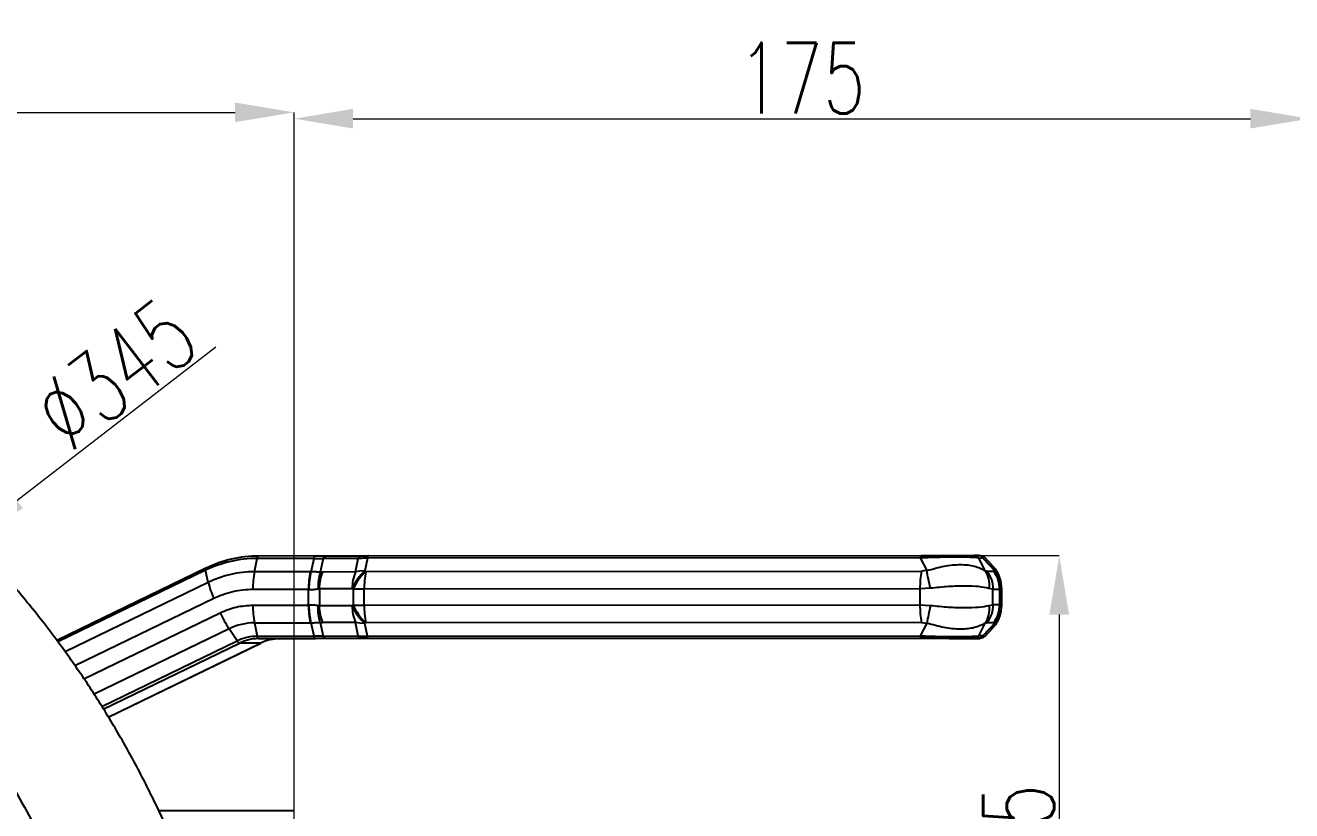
# Model space of a CAD drawing. Header units: millimetres. Extents: x 2379 to 4059, y 879 to 2067.
# Drawn here: x 3220.6 to 3435.1, y 1305.6 to 1438.7 of the extents above; entities that cross this region are included whole.
import ezdxf

# ---------------------------------------------------------------- set-up
doc = ezdxf.new("R2010")
doc.units = ezdxf.units.MM
doc.layers.add('AM_5', color=3, linetype='Continuous', lineweight=25)
doc.styles.add('SLDTEXTSTYLE1', font='txt.shx', dxfattribs={"width": 0.7, "bigfont": 'gbcbig.shx'})
doc.dimstyles.new('SLDDIMSTYLE12$0', dxfattribs={"dimtxt": 12, "dimasz": 10, "dimexe": 0, "dimexo": 0.0625, "dimgap": 0.875, "dimtad": 1, "dimdec": 1, "dimlfac": 1.8, "dimrnd": 1e-09, "dimzin": 12, "dimdsep": 46, "dimtxsty": 'SLDTEXTSTYLE1', "dimcen": 0.09, "dimdle": 8.16, "dimclrd": 3, "dimclre": 3, "dimadec": 0, "dimazin": 3, "dimtfac": 1, "dimtdec": 1, "dimtofl": 0, "dimtmove": 0, "dimatfit": 3, "dimfxl": 0, "dimfrac": 2, "dimtolj": 1, "dimlwd": 5, "dimlwe": 5, "dimarcsym": 0})
doc.dimstyles.new('SLDDIMSTYLE12$3', dxfattribs={"dimtxt": 12, "dimasz": 10, "dimexe": 0, "dimexo": 0.0625, "dimgap": 0.875, "dimtad": 1, "dimdec": 1, "dimlfac": 1.8, "dimrnd": 1e-09, "dimzin": 12, "dimdsep": 46, "dimtxsty": 'SLDTEXTSTYLE1', "dimcen": 0.09, "dimdle": 8.16, "dimclrd": 3, "dimclre": 3, "dimadec": 0, "dimazin": 3, "dimtfac": 1, "dimtdec": 1, "dimtofl": 0, "dimtmove": 0, "dimatfit": 3, "dimfxl": 0, "dimfrac": 2, "dimtolj": 1, "dimlwd": 5, "dimlwe": 5, "dimarcsym": 0})

# ---------------------------------------------------------------- blocks, each defined once
blk = doc.blocks.new('*D35')
at = {"layer": 'AM_5', "color": 3, "lineweight": 5, "transparency": 16777216}
blk.add_line((3089.01, 1371.54), (3089.01, 1423.9), dxfattribs=at)
at = {"layer": 'AM_5', "color": 3, "linetype": 'Continuous', "lineweight": 5, "transparency": 16777216}
for p, q in [((3099.01, 1423.9), (3256.08, 1423.9)), ((3266.08, 1305.64), (3266.08, 1423.9))]:
    blk.add_line(p, q, dxfattribs=at)
at = {"layer": 'AM_5', "color": 3, "transparency": 16777216}
for points in [[(3099.01, 1425.57), (3099.01, 1422.24), (3089.01, 1423.9)], [(3256.08, 1425.57), (3256.08, 1422.24), (3266.08, 1423.9)]]:
    blk.add_solid(points, dxfattribs=at)
at = {"layer": 'Defpoints', "color": 0, "transparency": 16777216}
for p in [(3266.08, 1423.9), (3089.01, 1371.48), (3266.08, 1305.58)]:
    blk.add_point(p, dxfattribs=at)
at = {"layer": 'AM_5', "color": 0, "transparency": 16777216, "insert": (3177.54, 1430.78), "char_height": 12, "attachment_point": 5, "style": 'SLDTEXTSTYLE1'}
blk.add_mtext('\\A1;178', dxfattribs=at)
blk = doc.blocks.new('*D28')
at = {"layer": 'AM_5', "color": 3, "lineweight": 5, "transparency": 16777216}
blk.add_line((3266.08, 1303.08), (3266.08, 1422.83), dxfattribs=at)
at = {"layer": 'AM_5', "color": 3, "linetype": 'Continuous', "lineweight": 5, "transparency": 16777216}
for p, q in [((3276.08, 1422.83), (3428.08, 1422.83)), ((3438.08, 1225.93), (3438.08, 1422.83))]:
    blk.add_line(p, q, dxfattribs=at)
at = {"layer": 'AM_5', "color": 3, "transparency": 16777216}
for points in [[(3276.08, 1424.5), (3276.08, 1421.17), (3266.08, 1422.83)], [(3428.08, 1424.5), (3428.08, 1421.17), (3438.08, 1422.83)]]:
    blk.add_solid(points, dxfattribs=at)
at = {"layer": 'Defpoints', "color": 0, "transparency": 16777216}
for p in [(3438.08, 1422.83), (3266.08, 1303.02), (3438.08, 1225.87)]:
    blk.add_point(p, dxfattribs=at)
at = {"layer": 'AM_5', "color": 0, "transparency": 16777216, "insert": (3352.08, 1429.71), "char_height": 12, "attachment_point": 5, "style": 'SLDTEXTSTYLE1'}
blk.add_mtext('\\A1;175', dxfattribs=at)
blk = doc.blocks.new('*D43')
at = {"layer": 'AM_5', "color": 3, "lineweight": 5, "transparency": 16777216}
blk.add_line((3381.35, 1348.79), (3395.7, 1348.79), dxfattribs=at)
at = {"layer": 'AM_5', "color": 3, "linetype": 'Continuous', "lineweight": 5, "transparency": 16777216}
for p, q in [((3395.7, 1338.79), (3395.7, 1241.34)), ((3135.75, 1231.34), (3395.7, 1231.34))]:
    blk.add_line(p, q, dxfattribs=at)
at = {"layer": 'AM_5', "color": 3, "transparency": 16777216}
for points in [[(3394.03, 1338.79), (3397.37, 1338.79), (3395.7, 1348.79)], [(3394.03, 1241.34), (3397.37, 1241.34), (3395.7, 1231.34)]]:
    blk.add_solid(points, dxfattribs=at)
at = {"layer": 'Defpoints', "color": 0, "transparency": 16777216}
for p in [(3381.29, 1348.79), (3135.69, 1231.34), (3395.7, 1231.34)]:
    blk.add_point(p, dxfattribs=at)
at = {"layer": 'AM_5', "color": 0, "transparency": 16777216, "insert": (3388.82, 1299.3), "char_height": 12, "attachment_point": 5, "rotation": 90, "style": 'SLDTEXTSTYLE1'}
blk.add_mtext('\\A1;115', dxfattribs=at)
blk = doc.blocks.new('*D31')
at = {"layer": 'AM_5', "color": 3, "linetype": 'Continuous', "lineweight": 5, "transparency": 16777216}
blk.add_line((3252.82, 1384.1), (3219.14, 1358.1), dxfattribs=at)
at = {"layer": 'AM_5', "color": 3, "lineweight": 5, "transparency": 16777216}
for p, q in [((3151.76, 1306.16), (3151.94, 1306.16)), ((3151.85, 1306.07), (3151.85, 1306.25))]:
    blk.add_line(p, q, dxfattribs=at)
at = {"layer": 'AM_5', "color": 3, "transparency": 16777216}
blk.add_solid([(3218.12, 1359.42), (3220.16, 1356.78), (3211.22, 1351.99)], dxfattribs=at)
at = {"layer": 'Defpoints', "color": 0, "transparency": 16777216}
for p in [(3211.22, 1351.99), (3092.48, 1260.33)]:
    blk.add_point(p, dxfattribs=at)
at = {"layer": 'AM_5', "color": 0, "transparency": 16777216, "insert": (3235.74, 1379.59), "char_height": 12, "attachment_point": 5, "rotation": 37.6642, "style": 'SLDTEXTSTYLE1'}
blk.add_mtext('\\A1;%%C345', dxfattribs=at)

msp = doc.modelspace()

# ---------------------------------------------------------------- linework, layer by layer
at = {"color": 7, "linetype": 'Continuous', "lineweight": 25}
for p, q in [((3259.382, 1346.062), (3259.851, 1348.325)), ((3269.462, 1348.331), (3259.851, 1348.325)), ((3269.683, 1348.73), (3260.071, 1348.724)), ((3268.993, 1346.065), (3269.462, 1348.331)), ((3270.995, 1348.297), (3270.517, 1345.989)), ((3276.959, 1348.308), (3270.995, 1348.297)), ((3271.375, 1348.703), (3271.531, 1348.732)), ((3271.531, 1348.732), (3277.495, 1348.743)), ((3276.486, 1346.023), (3276.959, 1348.308)), ((3278.506, 1348.346), (3278.063, 1346.205)), ((3372.161, 1348.403), (3278.506, 1348.346)), ((3278.727, 1348.744), (3372.381, 1348.801)), ((3372.161, 1348.403), (3373.268, 1346.253)), ((3382.003, 1348.786), (3381.287, 1348.791)), ((3383.163, 1346.242), (3382.056, 1348.391)), ((3382.056, 1348.391), (3382.772, 1348.386)), ((3382.926, 1348.442), (3382.772, 1348.386)), ((3382.772, 1348.386), (3384.771, 1346.23)), ((3382.962, 1348.454), (3382.926, 1348.442)), ((3384.555, 1346.871), (3383.032, 1348.515)), ((3251.122, 1346.66), (3225.863, 1334.422)), ((3251.094, 1346.305), (3226.051, 1334.172)), ((3251.545, 1344.254), (3251.094, 1346.305)), ((3268.799, 1346.068), (3259.382, 1346.062)), ((3268.799, 1346.068), (3268.993, 1346.065)), ((3270.955, 1346.013), (3270.517, 1345.989)), ((3276.486, 1346.023), (3270.955, 1346.013)), ((3277.245, 1346.159), (3276.486, 1346.023)), ((3278.063, 1346.205), (3277.245, 1346.159)), ((3278.232, 1346.083), (3278.063, 1346.205)), ((3278.232, 1346.083), (3372.364, 1346.14)), ((3373.268, 1346.253), (3372.364, 1346.14)), ((3383.497, 1346.127), (3383.163, 1346.242)), ((3384.6, 1346.119), (3383.497, 1346.127)), ((3384.466, 1346.879), (3384.495, 1346.818)), ((3384.495, 1346.818), (3384.771, 1346.23)), ((3384.771, 1346.23), (3384.6, 1346.119)), ((3251.545, 1344.254), (3227.301, 1332.508)), ((3268.524, 1343.07), (3259.107, 1343.064)), ((3268.524, 1340.403), (3268.524, 1343.07)), ((3268.524, 1343.07), (3268.621, 1343.067)), ((3270.171, 1343.171), (3270.39, 1343.195)), ((3270.39, 1343.195), (3275.921, 1343.205)), ((3270.39, 1343.195), (3270.39, 1340.283)), ((3275.921, 1343.205), (3276.09, 1343.083)), ((3276.969, 1343.084), (3276.09, 1343.083)), ((3276.09, 1343.083), (3276.09, 1340.416)), ((3277.956, 1343.085), (3276.969, 1343.084)), ((3372.088, 1343.143), (3277.956, 1343.085)), ((3277.956, 1340.418), (3277.956, 1343.085)), ((3373.896, 1343.256), (3372.088, 1343.143)), ((3372.088, 1343.143), (3372.089, 1340.476)), ((3384.458, 1343.128), (3383.791, 1343.244)), ((3384.458, 1340.461), (3384.458, 1343.128)), ((3384.458, 1343.128), (3385.561, 1343.12)), ((3385.903, 1343.228), (3385.561, 1343.12)), ((3385.561, 1343.12), (3385.561, 1340.453)), ((3385.795, 1343.399), (3385.849, 1343.315)), ((3385.948, 1340.246), (3385.948, 1343.315)), ((3252.485, 1341.537), (3228.945, 1330.132)), ((3230.456, 1327.923), (3253.566, 1339.119)), ((3259.107, 1340.398), (3268.524, 1340.403)), ((3268.621, 1340.406), (3268.524, 1340.403)), ((3270.39, 1340.283), (3270.171, 1340.306)), ((3275.921, 1340.293), (3270.39, 1340.283)), ((3276.09, 1340.416), (3275.921, 1340.293)), ((3276.09, 1340.416), (3276.969, 1340.417)), ((3276.969, 1340.417), (3277.956, 1340.418)), ((3277.956, 1340.418), (3372.089, 1340.476)), ((3372.089, 1340.476), (3373.896, 1340.364)), ((3383.791, 1340.352), (3384.458, 1340.461)), ((3385.561, 1340.453), (3384.458, 1340.461)), ((3385.561, 1340.453), (3385.903, 1340.336)), ((3385.849, 1340.246), (3385.796, 1340.159)), ((3259.382, 1337.396), (3268.799, 1337.401)), ((3259.382, 1337.396), (3259.851, 1335.125)), ((3268.799, 1337.401), (3268.993, 1337.404)), ((3269.462, 1335.131), (3268.993, 1337.404)), ((3270.517, 1337.485), (3270.955, 1337.462)), ((3270.517, 1337.485), (3270.995, 1335.169)), ((3276.486, 1337.472), (3270.955, 1337.462)), ((3277.245, 1337.338), (3276.486, 1337.472)), ((3276.959, 1335.18), (3276.486, 1337.472)), ((3278.063, 1337.293), (3277.245, 1337.338)), ((3278.063, 1337.293), (3278.232, 1337.416)), ((3278.506, 1335.146), (3278.063, 1337.293)), ((3372.365, 1337.474), (3278.232, 1337.416)), ((3373.268, 1337.361), (3372.161, 1335.203)), ((3372.365, 1337.474), (3373.268, 1337.361)), ((3382.056, 1335.191), (3383.163, 1337.35)), ((3384.771, 1337.338), (3382.772, 1335.186)), ((3383.034, 1335.048), (3384.55, 1336.681)), ((3383.163, 1337.35), (3383.497, 1337.461)), ((3383.497, 1337.461), (3384.6, 1337.452)), ((3384.491, 1336.732), (3384.465, 1336.675)), ((3384.771, 1337.338), (3384.491, 1336.732)), ((3384.6, 1337.452), (3384.771, 1337.338)), ((3255.058, 1336.398), (3232.194, 1325.321)), ((3233.498, 1323.222), (3256.446, 1334.34)), ((3256.446, 1334.34), (3255.058, 1336.398)), ((3259.851, 1335.125), (3269.462, 1335.131)), ((3260.071, 1334.724), (3269.683, 1334.73)), ((3260.071, 1334.724), (3263.655, 1334.697)), ((3377.067, 1334.767), (3263.655, 1334.697)), ((3270.995, 1335.169), (3276.959, 1335.18)), ((3277.495, 1334.743), (3271.531, 1334.732)), ((3278.506, 1335.146), (3372.161, 1335.203)), ((3372.381, 1334.802), (3278.727, 1334.744)), ((3382.003, 1334.786), (3381.287, 1334.791)), ((3382.772, 1335.186), (3382.056, 1335.191)), ((3382.772, 1335.186), (3383.028, 1335.081)), ((3233.76, 1322.8), (3256.828, 1333.976)), ((3234.601, 1321.445), (3260.411, 1333.949)), ((3234.605, 1321.438), (3260.442, 1333.955)), ((3260.411, 1333.949), (3256.828, 1333.976)), ((3266.082, 1305.576), (3243.155, 1305.576))]:
    msp.add_line(p, q, dxfattribs=at)
at = {"color": 7, "linetype": 'Continuous', "lineweight": 25, "flags": 128}
for points in [[(3259.851, 1348.325), (3259.872, 1348.414), (3259.895, 1348.493), (3259.921, 1348.562), (3259.948, 1348.619), (3259.978, 1348.665), (3260.008, 1348.697), (3260.04, 1348.717), (3260.071, 1348.724)], [(3251.094, 1346.305), (3251.079, 1346.385), (3251.07, 1346.457), (3251.068, 1346.519), (3251.072, 1346.571), (3251.083, 1346.613), (3251.1, 1346.642), (3251.122, 1346.66)], [(3251.122, 1346.66), (3251.124, 1346.66), (3251.153, 1346.666)], [(3260.071, 1334.724), (3260.04, 1334.731), (3260.008, 1334.751), (3259.978, 1334.784), (3259.948, 1334.83), (3259.921, 1334.888), (3259.895, 1334.957), (3259.872, 1335.037), (3259.851, 1335.125)], [(3260.442, 1333.955), (3260.441, 1333.955), (3260.411, 1333.949)]]:
    msp.add_lwpolyline(points, dxfattribs=at)
at = {"color": 7, "linetype": 'Continuous', "lineweight": 25}
for centre, radius, start, end in [((3259.877, 1328.223), 20.102, 90.07529, 115.90707), ((3260.098, 1328.249), 20.474, 90.07527, 115.90712), ((3259.406, 1328.07), 17.993, 90.07527, 115.90712), ((3274.303, 1343.179), 15.196, 169.06221, 180.4319), ((3283.719, 1343.185), 15.196, 169.06221, 180.4319), ((3282.938, 1343.264), 7.017, 156.84756, 180.47841), ((3283.947, 1339.737), 8.541, 132.00657, 156.93397), ((3293.152, 1343.199), 15.196, 169.06221, 180.43184), ((3265.768, 1347.656), 14.624, 193.45011, 204.73439), ((3270.421, 1346.589), 18.436, 203.90163, 213.55836), ((3274.365, 1340.285), 15.259, 179.57667, 190.91491), ((3283.782, 1340.291), 15.259, 179.57667, 190.91491), ((3282.958, 1340.236), 7.037, 179.5333, 203.11856), ((3283.972, 1343.78), 8.57, 203.11136, 227.95126), ((3293.215, 1340.305), 15.259, 179.57677, 190.91492), ((3259.395, 1327.469), 9.927, 90.07527, 115.90712), ((3259.861, 1327.308), 7.818, 90.07527, 115.90712), ((3257.121, 1334.666), 0.75, 205.79928, 247.02737), ((3260.081, 1327.279), 7.445, 90.07527, 115.90712), ((3263.664, 1327.252), 7.445, 90.07527, 115.90712)]:
    msp.add_arc(centre, radius, start, end, dxfattribs=at)
for points, knots in [([(3088.65, 1062.611), (3091.21, 1062.636), (3094.79, 1062.67), (3100.06, 1062.949), (3104.524, 1063.284), (3109.84, 1063.85), (3115.409, 1064.623), (3121.223, 1065.633), (3127.194, 1066.889), (3133.27, 1068.4), (3139.408, 1070.171), (3145.573, 1072.205), (3151.737, 1074.504), (3157.873, 1077.07), (3163.962, 1079.9), (3169.981, 1082.994), (3175.914, 1086.348), (3181.743, 1089.961), (3187.453, 1093.826), (3193.028, 1097.94), (3198.456, 1102.298), (3203.721, 1106.892), (3208.813, 1111.716), (3213.717, 1116.764), (3218.424, 1122.027), (3222.922, 1127.497), (3227.2, 1133.165), (3231.249, 1139.022), (3235.059, 1145.059), (3238.62, 1151.265), (3241.926, 1157.629), (3244.966, 1164.142), (3247.735, 1170.791), (3250.226, 1177.566), (3252.431, 1184.453), (3254.346, 1191.442), (3255.965, 1198.52), (3257.282, 1205.673), (3258.295, 1212.89), (3259, 1220.158), (3259.393, 1227.462), (3259.471, 1234.79), (3259.234, 1242.128), (3258.68, 1249.462), (3257.808, 1256.78), (3256.618, 1264.067), (3255.11, 1271.31), (3253.285, 1278.494), (3251.144, 1285.607), (3248.69, 1292.635), (3245.926, 1299.563), (3242.853, 1306.38), (3239.476, 1313.07), (3235.798, 1319.622), (3231.824, 1326.022), (3227.559, 1332.257), (3223.008, 1338.315), (3218.176, 1344.184), (3213.069, 1349.85), (3207.693, 1355.303), (3202.246, 1360.35), (3196.773, 1365.003), (3191.314, 1369.272), (3185.689, 1373.314), (3179.908, 1377.123), (3173.98, 1380.691), (3167.918, 1384.013), (3161.732, 1387.083), (3155.436, 1389.897), (3149.042, 1392.449), (3142.567, 1394.735), (3136.029, 1396.751), (3129.454, 1398.493), (3122.881, 1399.958), (3116.387, 1401.14), (3110.098, 1402.037), (3104.574, 1402.62), (3099.691, 1402.988), (3094.867, 1403.228), (3088.893, 1403.345), (3083.376, 1403.234), (3078.107, 1402.963), (3073.643, 1402.625), (3068.326, 1402.06), (3062.757, 1401.287), (3056.944, 1400.277), (3050.973, 1399.021), (3044.897, 1397.51), (3038.759, 1395.739), (3032.594, 1393.705), (3026.43, 1391.406), (3020.293, 1388.841), (3014.205, 1386.01), (3008.186, 1382.916), (3002.253, 1379.562), (2996.424, 1375.95), (2990.714, 1372.084), (2985.138, 1367.97), (2979.711, 1363.613), (2974.445, 1359.018), (2969.354, 1354.194), (2964.449, 1349.146), (2959.742, 1343.883), (2955.245, 1338.413), (2950.966, 1332.745), (2946.918, 1326.888), (2943.108, 1320.851), (2939.546, 1314.645), (2936.241, 1308.281), (2933.199, 1301.769), (2930.437, 1295.117), (2928.1, 1288.835), (2926.821, 1284.73), (2926.258, 1282.922)], [0, 0, 0, 0, 0.0102074, 0.014274, 0.021037, 0.0280561, 0.0355867, 0.0434511, 0.0515783, 0.0599113, 0.0684099, 0.0770439, 0.085791, 0.0946336, 0.1035582, 0.112554, 0.1216124, 0.1307262, 0.1398897, 0.1490979, 0.1583469, 0.1676331, 0.1769537, 0.1863062, 0.1956884, 0.2050985, 0.2145348, 0.2239961, 0.233481, 0.2429885, 0.2525178, 0.262068, 0.2716385, 0.2812287, 0.2908382, 0.3004664, 0.3101132, 0.3197782, 0.3294613, 0.3391624, 0.3488814, 0.3586183, 0.3683733, 0.3781464, 0.387938, 0.3977483, 0.4075776, 0.4174265, 0.4272956, 0.4371854, 0.4470968, 0.4570307, 0.4669882, 0.4769704, 0.486979, 0.4970156, 0.5070822, 0.5171812, 0.5273154, 0.5374882, 0.5477037, 0.5569145, 0.5661226, 0.5753266, 0.5845258, 0.5937191, 0.6029052, 0.6120821, 0.6212471, 0.6303962, 0.6395236, 0.6486197, 0.6576679, 0.6666375, 0.6754633, 0.6839789, 0.6919633, 0.6976055, 0.7035012, 0.7112199, 0.7214273, 0.7254939, 0.7322569, 0.739276, 0.7468066, 0.754671, 0.7627982, 0.7711312, 0.7796298, 0.7882638, 0.7970109, 0.8058535, 0.8147781, 0.8237739, 0.8328323, 0.8419461, 0.8511096, 0.8603178, 0.8695668, 0.878853, 0.8881736, 0.8975261, 0.9069083, 0.9163184, 0.9257547, 0.935216, 0.9447009, 0.9542084, 0.9637377, 0.9732879, 0.9828584, 0.9924486, 1, 1, 1, 1]), ([(3089.466, 1383.3), (3091.867, 1383.262), (3095.225, 1383.21), (3100.168, 1382.906), (3104.357, 1382.549), (3109.344, 1381.958), (3114.565, 1381.158), (3120.011, 1380.121), (3125.599, 1378.837), (3131.279, 1377.298), (3137.007, 1375.501), (3142.75, 1373.44), (3148.481, 1371.116), (3154.173, 1368.529), (3159.805, 1365.679), (3165.357, 1362.569), (3170.81, 1359.202), (3176.147, 1355.583), (3181.353, 1351.716), (3186.412, 1347.607), (3191.31, 1343.263), (3196.033, 1338.69), (3200.569, 1333.897), (3204.905, 1328.891), (3209.03, 1323.682), (3212.932, 1318.279), (3216.601, 1312.691), (3220.028, 1306.93), (3223.202, 1301.006), (3226.116, 1294.931), (3228.76, 1288.717), (3231.128, 1282.374), (3233.213, 1275.917), (3235.008, 1269.358), (3236.508, 1262.71), (3237.706, 1255.986), (3238.603, 1249.2), (3239.178, 1242.366), (3239.453, 1236.299), (3239.401, 1232.516), (3239.38, 1231.022)], [0, 0, 0, 0, 0.0302952, 0.0423856, 0.0624901, 0.08336, 0.1057536, 0.1291426, 0.1533151, 0.1781023, 0.2033838, 0.2290707, 0.2550958, 0.2814075, 0.3079654, 0.3347376, 0.3616982, 0.3888263, 0.4161047, 0.4435189, 0.4710571, 0.4987089, 0.526466, 0.5543209, 0.5822674, 0.6103001, 0.6384144, 0.6666062, 0.6948723, 0.7232096, 0.7516156, 0.7800883, 0.8086258, 0.8372268, 0.86589, 0.8946146, 0.9234, 0.9522458, 0.9811519, 1, 1, 1, 1]), ([(3269.462, 1348.331), (3269.476, 1348.39), (3269.504, 1348.507), (3269.559, 1348.632), (3269.619, 1348.715), (3269.662, 1348.725), (3269.683, 1348.73)], [0, 0, 0, 0, 0.2499973, 0.4999982, 0.7499991, 1, 1, 1, 1]), ([(3269.462, 1348.331), (3269.738, 1348.33), (3270.298, 1348.327), (3270.76, 1348.307), (3270.995, 1348.297)], [0, 0, 0, 0, 0.4915101, 1, 1, 1, 1]), ([(3271.385, 1348.703), (3271.119, 1348.705), (3270.587, 1348.709), (3269.937, 1348.707), (3269.612, 1348.707)], [0, 0, 0, 0, 0.4996452, 1, 1, 1, 1]), ([(3270.995, 1348.297), (3271.027, 1348.361), (3271.093, 1348.489), (3271.226, 1348.621), (3271.323, 1348.693), (3271.375, 1348.703), (3271.375, 1348.703)], [0, 0, 0, 0, 0.3327347, 0.6654694, 0.9982041, 1, 1, 1, 1]), ([(3278.506, 1348.346), (3278.231, 1348.344), (3277.674, 1348.341), (3277.199, 1348.319), (3276.959, 1348.308)], [0, 0, 0, 0, 0.4950466, 1, 1, 1, 1]), ([(3277.495, 1348.743), (3277.683, 1348.743), (3278.058, 1348.744), (3278.505, 1348.744), (3278.727, 1348.744)], [0, 0, 0, 0, 0.5040088, 1, 1, 1, 1]), ([(3382.056, 1348.391), (3381.616, 1348.431), (3380.798, 1348.504), (3378.384, 1348.539), (3375.385, 1348.511), (3373.291, 1348.441), (3372.161, 1348.403)], [0, 0, 0, 0, 0.2683795, 0.4991161, 0.7297085, 1, 1, 1, 1]), ([(3372.381, 1348.801), (3373.411, 1348.802), (3374.881, 1348.803), (3376.771, 1348.802), (3377.981, 1348.801), (3379.055, 1348.799), (3380.379, 1348.796), (3380.913, 1348.793), (3381.287, 1348.791)], [0, 0, 0, 0, 0.2713523, 0.38737, 0.5008964, 0.614411, 0.7305771, 1, 1, 1, 1]), ([(3373.268, 1346.253), (3374.251, 1346.544), (3376.184, 1347.117), (3378.987, 1347.342), (3381.464, 1347.11), (3382.591, 1346.534), (3383.163, 1346.242)], [0, 0, 0, 0, 0.2542867, 0.4999835, 0.7458358, 1, 1, 1, 1]), ([(3382.975, 1348.493), (3382.895, 1348.561), (3382.688, 1348.735), (3382.256, 1348.767), (3381.991, 1348.786)], [0, 0, 0, 0, 0.3878889, 1, 1, 1, 1]), ([(3268.621, 1343.067), (3268.648, 1343.608), (3268.702, 1344.689), (3268.896, 1345.607), (3268.993, 1346.065)], [0, 0, 0, 0, 0.5, 1, 1, 1, 1]), ([(3270.517, 1345.989), (3270.284, 1346), (3269.822, 1346.021), (3269.268, 1346.051), (3268.993, 1346.065)], [0, 0, 0, 0, 0.5043986, 1, 1, 1, 1]), ([(3270.517, 1345.989), (3270.392, 1345.552), (3270.143, 1344.68), (3270.162, 1343.674), (3270.171, 1343.171)], [0, 0, 0, 0, 0.50000007, 1, 1, 1, 1]), ([(3270.39, 1343.195), (3270.415, 1343.698), (3270.466, 1344.703), (3270.792, 1345.576), (3270.955, 1346.013)], [0, 0, 0, 0, 0.4999559, 1, 1, 1, 1]), ([(3373.896, 1343.256), (3373.768, 1343.799), (3373.513, 1344.886), (3373.35, 1345.798), (3373.268, 1346.253)], [0, 0, 0, 0, 0.5000005, 1, 1, 1, 1]), ([(3383.163, 1346.242), (3383.389, 1345.786), (3383.84, 1344.874), (3383.807, 1343.787), (3383.791, 1343.244)], [0, 0, 0, 0, 0.4999977, 1, 1, 1, 1]), ([(3385.905, 1343.397), (3385.887, 1343.738), (3385.849, 1344.428), (3385.524, 1345.421), (3385.077, 1346.272), (3384.668, 1346.716), (3384.495, 1346.903)], [0, 0, 0, 0, 0.2636578, 0.5332699, 0.8030498, 1, 1, 1, 1]), ([(3385.903, 1343.228), (3385.842, 1343.772), (3385.721, 1344.86), (3385.087, 1345.773), (3384.771, 1346.23)], [0, 0, 0, 0, 0.5000008, 1, 1, 1, 1]), ([(3268.621, 1343.067), (3268.893, 1343.061), (3269.448, 1343.047), (3269.927, 1343.13), (3270.171, 1343.171)], [0, 0, 0, 0, 0.49168447, 1, 1, 1, 1]), ([(3383.791, 1343.244), (3383.256, 1343.354), (3382.205, 1343.57), (3379.757, 1343.661), (3376.926, 1343.576), (3374.918, 1343.364), (3373.896, 1343.256)], [0, 0, 0, 0, 0.2542566, 0.5000164, 0.7456194, 1, 1, 1, 1]), ([(3270.171, 1340.306), (3269.927, 1340.347), (3269.448, 1340.428), (3268.893, 1340.413), (3268.621, 1340.406)], [0, 0, 0, 0, 0.5082251, 1, 1, 1, 1]), ([(3268.993, 1337.404), (3268.896, 1337.864), (3268.702, 1338.784), (3268.648, 1339.866), (3268.621, 1340.406)], [0, 0, 0, 0, 0.5, 1, 1, 1, 1]), ([(3270.517, 1337.485), (3270.392, 1337.923), (3270.143, 1338.797), (3270.162, 1339.803), (3270.171, 1340.306)], [0, 0, 0, 0, 0.5008043, 1, 1, 1, 1]), ([(3373.896, 1340.364), (3373.769, 1339.824), (3373.514, 1338.736), (3373.351, 1337.822), (3373.268, 1337.361)], [0, 0, 0, 0, 0.4968674, 1, 1, 1, 1]), ([(3373.896, 1340.364), (3374.918, 1340.256), (3376.926, 1340.044), (3379.757, 1339.954), (3382.205, 1340.038), (3383.256, 1340.246), (3383.791, 1340.352)], [0, 0, 0, 0, 0.2543758, 0.4999836, 0.7457388, 1, 1, 1, 1]), ([(3383.791, 1340.352), (3383.807, 1339.808), (3383.84, 1338.721), (3383.389, 1337.807), (3383.163, 1337.35)], [0, 0, 0, 0, 0.5000023, 1, 1, 1, 1]), ([(3384.492, 1336.651), (3384.666, 1336.839), (3385.076, 1337.284), (3385.523, 1338.135), (3385.849, 1339.129), (3385.887, 1339.819), (3385.906, 1340.16)], [0, 0, 0, 0, 0.19724921, 0.46693834, 0.73645063, 1, 1, 1, 1]), ([(3385.903, 1340.336), (3385.843, 1339.797), (3385.722, 1338.71), (3385.089, 1337.797), (3384.771, 1337.338)], [0, 0, 0, 0, 0.4968676, 1, 1, 1, 1]), ([(3268.993, 1337.404), (3269.268, 1337.419), (3269.822, 1337.45), (3270.284, 1337.473), (3270.517, 1337.485)], [0, 0, 0, 0, 0.4960838, 1, 1, 1, 1]), ([(3383.163, 1337.35), (3382.591, 1337.06), (3381.464, 1336.491), (3378.98, 1336.266), (3376.176, 1336.5), (3374.244, 1337.072), (3373.268, 1337.361)], [0, 0, 0, 0, 0.2541572, 0.5000143, 0.7476258, 1, 1, 1, 1]), ([(3270.995, 1335.169), (3270.76, 1335.158), (3270.298, 1335.137), (3269.738, 1335.133), (3269.462, 1335.131)], [0, 0, 0, 0, 0.5084817, 1, 1, 1, 1]), ([(3269.683, 1334.73), (3269.662, 1334.735), (3269.619, 1334.746), (3269.559, 1334.829), (3269.504, 1334.955), (3269.476, 1335.072), (3269.462, 1335.131)], [0, 0, 0, 0, 0.2500001, 0.5000002, 0.7500003, 1, 1, 1, 1]), ([(3271.531, 1334.732), (3271.244, 1334.731), (3270.681, 1334.73), (3270.011, 1334.73), (3269.683, 1334.73)], [0, 0, 0, 0, 0.5097088, 1, 1, 1, 1]), ([(3276.959, 1335.18), (3277.199, 1335.17), (3277.674, 1335.15), (3278.231, 1335.147), (3278.506, 1335.146)], [0, 0, 0, 0, 0.5049534, 1, 1, 1, 1]), ([(3278.727, 1334.744), (3278.505, 1334.744), (3278.058, 1334.744), (3277.683, 1334.743), (3277.495, 1334.743)], [0, 0, 0, 0, 0.495991, 1, 1, 1, 1]), ([(3372.161, 1335.203), (3373.281, 1335.167), (3375.366, 1335.098), (3378.359, 1335.065), (3380.788, 1335.091), (3381.612, 1335.156), (3382.056, 1335.191)], [0, 0, 0, 0, 0.2680966, 0.49882268, 0.72946368, 1, 1, 1, 1]), ([(3381.287, 1334.791), (3380.909, 1334.793), (3380.371, 1334.796), (3379.037, 1334.799), (3377.961, 1334.801), (3376.748, 1334.802), (3374.864, 1334.803), (3373.402, 1334.802), (3372.381, 1334.802)], [0, 0, 0, 0, 0.2715623, 0.3875926, 0.5011305, 0.6146375, 0.7308194, 1, 1, 1, 1]), ([(3377.067, 1334.767), (3378.045, 1334.767), (3379.442, 1334.769), (3380.839, 1334.771), (3381.593, 1334.774), (3382.102, 1334.776), (3382.485, 1334.78), (3382.201, 1334.783), (3382.003, 1334.786)], [0, 0, 0, 0, 0.2713523, 0.38737, 0.5008964, 0.614411, 0.7305771, 1, 1, 1, 1]), ([(3381.368, 1334.78), (3381.495, 1334.78), (3382.061, 1334.783), (3382.619, 1334.811), (3382.901, 1335.019), (3383.003, 1335.094)], [0, 0, 0, 0, 0.1564038, 0.6938153, 1, 1, 1, 1])]:
    msp.add_open_spline(points, degree=3, knots=knots, dxfattribs=at)
for points in [[(3276.959, 1348.308), (3276.991, 1348.371), (3277.057, 1348.499), (3277.189, 1348.635), (3277.337, 1348.726), (3277.442, 1348.737), (3277.495, 1348.743)], [(3278.727, 1348.744), (3278.705, 1348.739), (3278.663, 1348.729), (3278.602, 1348.646), (3278.548, 1348.522), (3278.52, 1348.404), (3278.506, 1348.346)], [(3372.381, 1348.801), (3372.36, 1348.796), (3372.317, 1348.786), (3372.257, 1348.704), (3372.202, 1348.579), (3372.175, 1348.462), (3372.161, 1348.403)], [(3381.287, 1348.791), (3381.361, 1348.786), (3381.51, 1348.776), (3381.72, 1348.693), (3381.91, 1348.568), (3382.007, 1348.45), (3382.056, 1348.391)], [(3382.772, 1348.386), (3382.724, 1348.445), (3382.627, 1348.562), (3382.437, 1348.687), (3382.226, 1348.77), (3382.078, 1348.78), (3382.003, 1348.786)], [(3278.063, 1346.205), (3277.842, 1345.994), (3277.401, 1345.573), (3276.815, 1344.828), (3276.301, 1344.032), (3276.047, 1343.481), (3275.921, 1343.205)], [(3372.364, 1346.14), (3372.285, 1345.682), (3372.126, 1344.764), (3372.101, 1343.683), (3372.088, 1343.143)], [(3383.497, 1346.127), (3383.774, 1345.668), (3384.329, 1344.749), (3384.415, 1343.668), (3384.458, 1343.128)], [(3384.6, 1346.119), (3384.877, 1345.66), (3385.431, 1344.741), (3385.518, 1343.66), (3385.561, 1343.12)], [(3259.107, 1343.064), (3257.963, 1342.998), (3255.676, 1342.865), (3253.549, 1341.979), (3252.485, 1341.537)], [(3253.566, 1339.119), (3254.456, 1339.49), (3256.236, 1340.231), (3258.15, 1340.342), (3259.107, 1340.398)], [(3270.955, 1337.462), (3270.792, 1337.9), (3270.466, 1338.775), (3270.415, 1339.78), (3270.39, 1340.283)], [(3275.921, 1340.293), (3276.047, 1340.018), (3276.301, 1339.467), (3276.815, 1338.672), (3277.401, 1337.926), (3277.842, 1337.504), (3278.063, 1337.293)], [(3372.089, 1340.476), (3372.102, 1339.935), (3372.126, 1338.854), (3372.285, 1337.934), (3372.365, 1337.474)], [(3384.458, 1340.461), (3384.415, 1339.921), (3384.329, 1338.839), (3383.774, 1337.92), (3383.497, 1337.461)], [(3385.561, 1340.453), (3385.518, 1339.912), (3385.431, 1338.831), (3384.877, 1337.912), (3384.6, 1337.452)], [(3271.531, 1334.732), (3271.478, 1334.738), (3271.373, 1334.749), (3271.225, 1334.841), (3271.093, 1334.978), (3271.028, 1335.106), (3270.995, 1335.169)], [(3277.495, 1334.743), (3277.442, 1334.748), (3277.337, 1334.76), (3277.189, 1334.852), (3277.057, 1334.989), (3276.991, 1335.116), (3276.959, 1335.18)], [(3278.727, 1334.744), (3278.705, 1334.749), (3278.663, 1334.76), (3278.602, 1334.844), (3278.548, 1334.969), (3278.52, 1335.087), (3278.506, 1335.146)], [(3372.381, 1334.802), (3372.36, 1334.807), (3372.317, 1334.817), (3372.257, 1334.901), (3372.203, 1335.027), (3372.175, 1335.144), (3372.161, 1335.203)], [(3382.056, 1335.191), (3382.007, 1335.133), (3381.91, 1335.015), (3381.72, 1334.89), (3381.51, 1334.807), (3381.361, 1334.796), (3381.287, 1334.791)], [(3382.772, 1335.186), (3382.724, 1335.127), (3382.627, 1335.01), (3382.437, 1334.884), (3382.226, 1334.801), (3382.078, 1334.791), (3382.003, 1334.786)]]:
    msp.add_open_spline(points, degree=3, dxfattribs=at)

# ---------------------------------------------------------------- dimensions: what is measured, and where the dimension line sits
at = {"layer": 'AM_5'}
for base, p1, p2, text, picture, middle in [((3266.082, 1423.903), (3089.005, 1371.475), (3266.082, 1305.576), '178', '*D35', (3177.544, 1430.778)), ((3438.083, 1422.835), (3266.082, 1303.021), (3438.083, 1225.869), '175', '*D28', (3352.082, 1429.71))]:
    dim = msp.add_linear_dim(base=base, p1=p1, p2=p2, text=text, dimstyle='SLDDIMSTYLE12$0', override={"dimlfac": 1, "dimpost": ''}, dxfattribs=at)
    dim.commit()
    dim.dimension.update_dxf_attribs({"geometry": picture, "text_midpoint": middle})
dim = msp.add_diameter_dim_2p(p1=(3092.48, 1260.333), p2=(3211.221, 1351.987), text='%%C345', dimstyle='SLDDIMSTYLE12$3', override={"dimlfac": 1, "dimpost": ''}, dxfattribs=at)
dim.commit()
dim.dimension.update_dxf_attribs({"geometry": '*D31', "text_midpoint": (3235.735, 1379.595)})
dim = msp.add_linear_dim(base=(3395.7, 1231.342), p1=(3381.287, 1348.791), p2=(3135.692, 1231.342), angle=90, text='115', dimstyle='SLDDIMSTYLE12$0', override={"dimlfac": 1}, dxfattribs=at)
dim.commit()
dim.dimension.update_dxf_attribs({"geometry": '*D43', "text_midpoint": (3395.7, 1299.296), "dimtype": 160})

doc.saveas('drawing.dxf')
